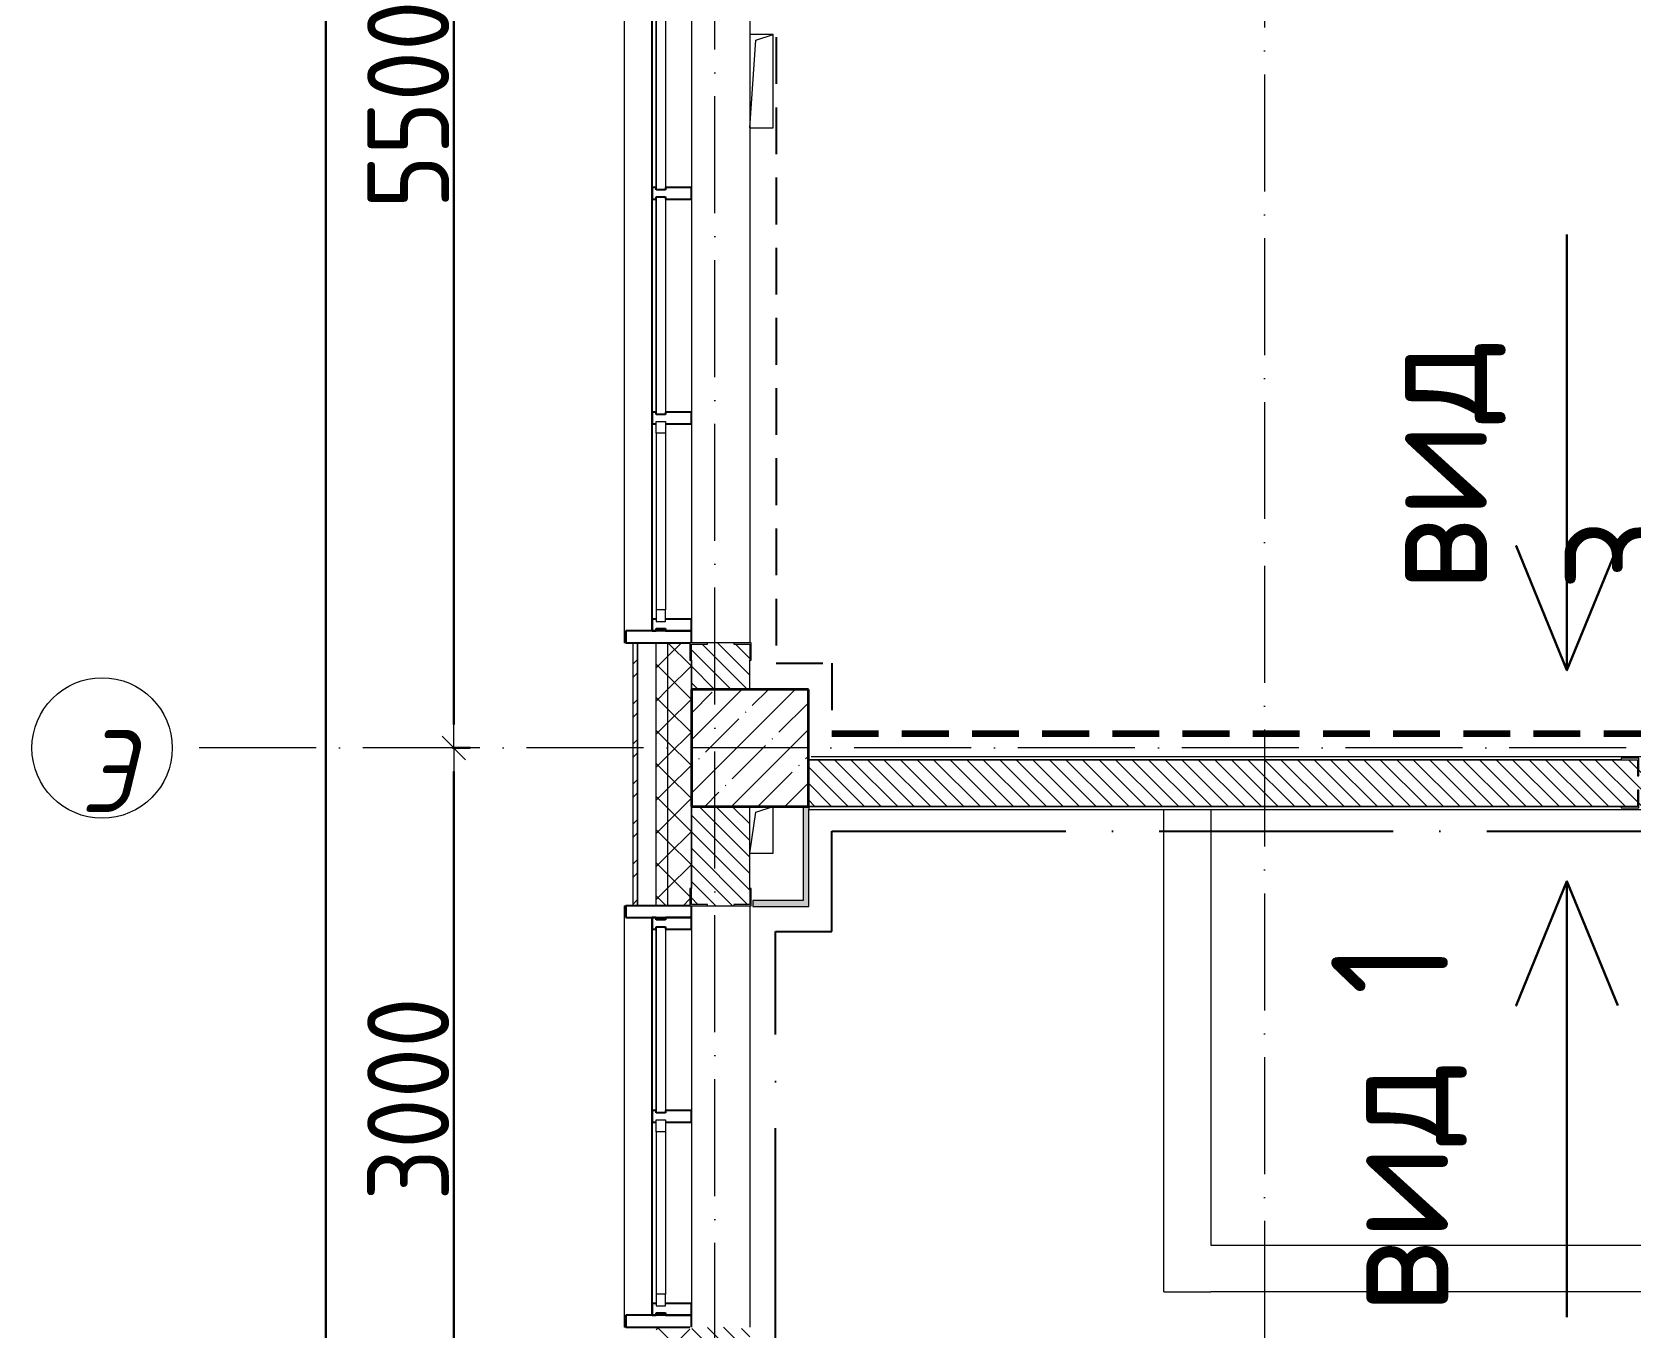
# Model space of a CAD drawing. Header units: millimetres. Extents: x -213536 to 1564669, y -45299 to 942238.
# Drawn here: x -213536 to -206705, y 221752 to 227288 of the extents above; entities that cross this region are included whole.
import ezdxf

# ---------------------------------------------------------------- set-up
doc = ezdxf.new("R2010")
doc.units = ezdxf.units.MM
for name, pattern in [('01 Штриховая _2 мм_', [300, 200, -100]), ('02 Штрихпунктирная _10 мм_', [1400, 1000, -200, 0, -200]), ('50_200_ШТРИХ_1Т_ш5_п1_п1_', [700, 500, -100, 0, -100]), ('Штрих короткий', [300, 150, -150]), ('Штриховая _2 мм - 1 мм_', [300, 200, -100])]:
    doc.linetypes.add(name, pattern=pattern)
for name, color, linetype, lineweight in [('0-1', 7, 'Continuous', 5), ('0-2', 7, 'Continuous', 9), ('Импосты витража', 7, 'Continuous', 9), ('Импосты витража-1', 7, 'Continuous', 25), ('Каркас_Импост', 7, 'Continuous', 13), ('Каркас_Импост-1', 7, 'Continuous', 9), ('Несущие колонны', 7, 'Continuous', 9), ('Несущие колонны-1', 7, 'Continuous', 35), ('Обобщенные модели', 7, 'Continuous', 9), ('Общие ребра', 7, 'Continuous', 9), ('Окна', 7, 'Continuous', 9), ('Оси', 7, 'Continuous', 9), ('Оси-1', 7, 'Continuous', 20), ('Оси-2', 7, '50_200_ШТРИХ_1Т_ш5_п1_п1_', 9), ('Основные линии', 7, 'Continuous', 30), ('Остекление-1', 7, 'Continuous', 9), ('Перемычка-1', 7, 'Штрих короткий', 9), ('Размеры', 7, 'Continuous', 15), ('Стены', 7, 'Continuous', 9), ('Стены-1', 7, 'Continuous', 13), ('Штриховка разреза-1', 7, 'Continuous', 9)]:
    doc.layers.add(name, color=color, linetype=linetype, lineweight=lineweight)
for name, color, linetype, lineweight, true_color in [('СТ-1_1', 7, 'Штриховая _2 мм - 1 мм_', 90, 0x888888), ('СТ-1_13', 7, '01 Штриховая _2 мм_', 90, 0xd5d3c7), ('СТ-2_1', 1, '02 Штрихпунктирная _10 мм_', 90, 0xff0000), ('Штриховка разреза-4', 1, 'Continuous', 9, 0xff0000)]:
    doc.layers.add(name, color=color, linetype=linetype, lineweight=lineweight, true_color=true_color)
doc.layers.get('0-2').off()
doc.styles.add('ISOCPEUR_I_1', font='isocpeui.ttf', dxfattribs={"width": 0.85, "height": 2.5})
doc.styles.add('СПДС', font='isocpeur.ttf', dxfattribs={"width": 0.9})
doc.dimstyles.new('Размера А3', dxfattribs={"dimtxt": 200, "dimasz": 100, "dimexe": 70, "dimexo": 100, "dimgap": 20, "dimtad": 1, "dimdec": 0, "dimrnd": 10, "dimzin": 0, "dimdsep": 46, "dimtxsty": 'СПДС', "dimblk": 'ARROWHEAD_6', "dimcen": 1, "dimclrd": 256, "dimclre": 256, "dimclrt": 256, "dimazin": 0, "dimtfac": 1, "dimtdec": 0, "dimtmove": 2, "dimatfit": 3, "dimfxl": 1, "dimtolj": 1, "dimtzin": 0, "dimarcsym": 0})
pattern_1 = [(135, (0, 0), (-35.35534, -35.35534), [])]
pattern_2 = [(45, (0, 0), (-70.71068, 70.71068), []), (135, (0, 0), (-70.71068, -70.71068), [])]

# ---------------------------------------------------------------- blocks, each defined once
blk = doc.blocks.new('BSC_Колонна _Прямоугольная - 500х500-V112-АИ2_02_План отделки стен 2-го этажа _Часть 2_')
at = {"layer": 'Несущие колонны'}
h = blk.add_hatch(dxfattribs=at)
h.set_pattern_fill('FP_111', color=256, style=0, pattern_type=2)
h.set_pattern_definition([(45, (-150, -40300), (-114.04925, 114.04925), []), (45, (-35.95, -40300), (-114.04925, 114.04925), [201.613, -40.323, 3.353, -36.97])])
h.paths.add_polyline_path([(-250, -250), (250, -250), (250, 250), (-250, 250), (-250, -73.4)], flags=0)
at = {"layer": 'Несущие колонны-1'}
for p, q in [((250, 250), (-250, 250)), ((-250, 250), (-250, -250)), ((250, -250), (250, 250)), ((-250, -250), (250, -250))]:
    blk.add_line(p, q, dxfattribs=at)
blk = doc.blocks.new('Проем_Дверь_Прямоугольный - 4800х2700h_оконные проемы-26053820-АИ2_02_План отделки стен 2-го этажа _Часть 2_')
at = {"layer": 'Перемычка-1'}
for p, q in [((2400, 125), (-2400, 125)), ((2400, -125), (-2400, -125))]:
    blk.add_line(p, q, dxfattribs=at)
blk = doc.blocks.new('PNS_Панель прямоугольная2 - Нр_Стекло - 40мм-26243474-АИ2_02_План отделки стен 2-го этажа _Часть 2_')
at = {"layer": 'Каркас_Импост'}
for p, q in [((-397.5, 0), (-397.5, 40)), ((-397.5, 40), (-347.5, 40)), ((-347.5, 40), (-347.5, 0)), ((397.5, 40), (347.5, 40)), ((347.5, 40), (347.5, 0)), ((397.5, 0), (397.5, 40)), ((-347.5, 0), (-397.5, 0)), ((347.5, 0), (397.5, 0))]:
    blk.add_line(p, q, dxfattribs=at)
at = {"layer": 'Каркас_Импост-1'}
for p, q in [((-347.5, 40), (347.5, 40)), ((-347.5, 0), (347.5, 0))]:
    blk.add_line(p, q, dxfattribs=at)
blk = doc.blocks.new('Прямоугольный импост - Импост структурный с накладкой - 150мм-25647633-АИ2_02_План отделки стен 2-го этажа _Часть 2_')
at = {"layer": 'Импосты витража-1'}
for p, q in [((-25, 0), (-25, 17)), ((-25, 17), (25, 17)), ((-15, 0), (-25, 0)), ((-15, -40), (-15, 0)), ((25, 17), (25, 0)), ((-25, -150), (-25, -40)), ((-25, -40), (-15, -40)), ((25, -40), (25, -150)), ((25, -150), (-25, -150))]:
    blk.add_line(p, q, dxfattribs=at)
blk = doc.blocks.new('Прямоугольный импост - Импост структурный с накладкой - 150мм-25647642-АИ2_02_План отделки стен 2-го этажа _Часть 2_')
at = {"layer": 'Импосты витража'}
for p, q in [((42475, -100), (43250, -100)), ((42475, -267), (43250, -267))]:
    blk.add_line(p, q, dxfattribs=at)
blk = doc.blocks.new('Прямоугольный импост - Импост структурный с накладкой - 150мм-V150-АИ2_02_План отделки стен 2-го этажа _Часть 2_')
at = {"layer": 'Импосты витража-1'}
for p, q in [((-25, 0), (-25, 17)), ((-25, 17), (25, 17)), ((25, 0), (15, 0)), ((15, 0), (15, -40)), ((25, 17), (25, 0)), ((-25, -150), (-25, -40)), ((15, -40), (25, -40)), ((25, -40), (25, -150)), ((25, -150), (-25, -150))]:
    blk.add_line(p, q, dxfattribs=at)
blk = doc.blocks.new('PNS_Панель прямоугольная1 - Нр_Стекло - 40мм-25259299-АИ2_02_План отделки стен 2-го этажа _Часть 2_')
at = {"layer": 'Остекление-1'}
for p, q in [((-387.5, 40), (387.5, 40)), ((-397.5, 0), (397.5, 0)), ((387.5, 0), (-387.5, 0))]:
    blk.add_line(p, q, dxfattribs=at)
blk = doc.blocks.new('Прямоугольный импост - Импост структурный с накладкой - 150мм-25647644-АИ2_02_План отделки стен 2-го этажа _Часть 2_')
at = {"layer": 'Импосты витража-1'}
for p, q in [((-25, 0), (-25, 17)), ((-25, 17), (25, 17)), ((-15, 0), (-25, 0)), ((-15, -40), (-15, 0)), ((25, 0), (15, 0)), ((15, 0), (15, -40)), ((25, 17), (25, 0)), ((-25, -150), (-25, -40)), ((-25, -40), (-15, -40)), ((15, -40), (25, -40)), ((25, -40), (25, -150)), ((25, -150), (-25, -150))]:
    blk.add_line(p, q, dxfattribs=at)
blk = doc.blocks.new('Прямоугольный импост - Откос НВФ_50х280 мм-25993834-АИ2_02_План отделки стен 2-го этажа _Часть 2_')
at = {"layer": 'Импосты витража-1'}
for p, q in [((-50, 130), (0, 130)), ((-50, -150), (-50, 130)), ((0, 130), (0, -144)), ((0, -150), (-50, -150))]:
    blk.add_line(p, q, dxfattribs=at)
blk = doc.blocks.new('Прямоугольный импост - Откос НВФ_50х280 мм-25993838-АИ2_02_План отделки стен 2-го этажа _Часть 2_')
at = {"layer": 'Импосты витража-1'}
for p, q in [((0, 130), (-50, 130)), ((-50, 130), (-50, -150)), ((0, -144), (0, 130)), ((-50, -150), (0, -150))]:
    blk.add_line(p, q, dxfattribs=at)
blk = doc.blocks.new('Проем_Дверь_Прямоугольный - 1800х2700h_оконные проемы-25805030-АИ2_02_План отделки стен 2-го этажа _Часть 2_')
at = {"layer": 'Перемычка-1'}
for p, q in [((900, 125), (-900, 125)), ((900, -125), (-900, -125))]:
    blk.add_line(p, q, dxfattribs=at)
blk = doc.blocks.new('Фахверк_СКБ_Уголок - 250_2700-27497298-АИ2_02_План отделки стен 2-го этажа _Часть 2_')
at = {"layer": 'Обобщенные модели'}
for p, q in [((200, 181), (125, 181)), ((125, 181), (125, 106)), ((131, 106), (131, 175)), ((131, 175), (200, 175)), ((200, 175), (200, 181)), ((125, 106), (131, 106)), ((131, -6), (125, -6)), ((125, -6), (125, -81)), ((131, -75), (131, -6)), ((125, -81), (200, -81)), ((200, -75), (131, -75)), ((200, -81), (200, -75))]:
    blk.add_line(p, q, dxfattribs=at)
blk = doc.blocks.new('PNS_Панель прямоугольная1 - Нр_Стекло - 40мм-25328009-АИ2_02_План отделки стен 2-го этажа _Часть 2_')
at = {"layer": 'Остекление-1'}
for p, q in [((-455, 40), (455, 40)), ((-465, 0), (465, 0)), ((455, 0), (-455, 0))]:
    blk.add_line(p, q, dxfattribs=at)
blk = doc.blocks.new('PNS_Панель прямоугольная2 - Нр_Стекло - 40мм-28855703-АИ2_02_План отделки стен 2-го этажа _Часть 2_')
at = {"layer": 'Каркас_Импост'}
for p, q in [((-427.5, 0), (-427.5, 40)), ((-427.5, 40), (-377.5, 40)), ((-377.5, 40), (-377.5, 0)), ((427.5, 40), (377.5, 40)), ((377.5, 40), (377.5, 0)), ((427.5, 0), (427.5, 40)), ((-377.5, 0), (-427.5, 0)), ((377.5, 0), (427.5, 0))]:
    blk.add_line(p, q, dxfattribs=at)
at = {"layer": 'Каркас_Импост-1'}
for p, q in [((-377.5, 40), (377.5, 40)), ((-377.5, 0), (377.5, 0))]:
    blk.add_line(p, q, dxfattribs=at)
blk = doc.blocks.new('Прямоугольный импост - Импост структурный с накладкой - 150мм-28072245-АИ2_02_План отделки стен 2-го этажа _Часть 2_')
at = {"layer": 'Импосты витража'}
for p, q in [((57535, -100), (58445, -100)), ((57535, -267), (58445, -267))]:
    blk.add_line(p, q, dxfattribs=at)
blk = doc.blocks.new('Прямоугольный импост - Импост структурный с накладкой - 150мм-28072255-АИ2_02_План отделки стен 2-го этажа _Часть 2_')
at = {"layer": 'Импосты витража'}
for p, q in [((56650, -100), (57485, -100)), ((56650, -267), (57485, -267))]:
    blk.add_line(p, q, dxfattribs=at)
blk = doc.blocks.new('Прямоугольный импост - Импост структурный с накладкой - 150мм-28072285-АИ2_02_План отделки стен 2-го этажа _Часть 2_')
at = {"layer": 'Импосты витража-1'}
for p, q in [((-25, 0), (-25, 17)), ((-25, 17), (25, 17)), ((-15, 0), (-25, 0)), ((-15, -40), (-15, 0)), ((25, 0), (15, 0)), ((15, 0), (15, -40)), ((25, 17), (25, 0)), ((-25, -150), (-25, -40)), ((-25, -40), (-15, -40)), ((15, -40), (25, -40)), ((25, -40), (25, -150)), ((25, -150), (-25, -150))]:
    blk.add_line(p, q, dxfattribs=at)
blk = doc.blocks.new('Прямоугольный импост - Импост структурный с накладкой - 150мм-V179-АИ2_02_План отделки стен 2-го этажа _Часть 2_')
at = {"layer": 'Импосты витража-1'}
for p, q in [((-25, 0), (-25, 17)), ((-25, 17), (25, 17)), ((-15, 0), (-25, 0)), ((-15, -40), (-15, 0)), ((25, 17), (25, 0)), ((-25, -150), (-25, -40)), ((-25, -40), (-15, -40)), ((25, -40), (25, -150)), ((25, -150), (-25, -150))]:
    blk.add_line(p, q, dxfattribs=at)
blk = doc.blocks.new('Прямоугольный импост - Импост структурный с накладкой - 150мм-V180-АИ2_02_План отделки стен 2-го этажа _Часть 2_')
at = {"layer": 'Импосты витража-1'}
for p, q in [((-25, 0), (-25, 17)), ((-25, 17), (25, 17)), ((25, 0), (15, 0)), ((15, 0), (15, -40)), ((25, 17), (25, 0)), ((-25, -150), (-25, -40)), ((15, -40), (25, -40)), ((25, -40), (25, -150)), ((25, -150), (-25, -150))]:
    blk.add_line(p, q, dxfattribs=at)
blk = doc.blocks.new('Фахверк_СКБ_Уголок - 200_3550-28267367-АИ2_02_План отделки стен 2-го этажа _Часть 2_')
at = {"layer": 'Обобщенные модели'}
for p, q in [((200, 156), (125, 156)), ((125, 156), (125, 81)), ((131, 81), (131, 150)), ((131, 150), (200, 150)), ((200, 150), (200, 156)), ((125, 81), (131, 81)), ((131, 19), (125, 19)), ((125, 19), (125, -56)), ((131, -50), (131, 19)), ((125, -56), (200, -56)), ((200, -50), (131, -50)), ((200, -56), (200, -50))]:
    blk.add_line(p, q, dxfattribs=at)
blk = doc.blocks.new('AR_Отверстие прямоугольное _в плите_ - AR_Отверстие прямоугольное _в плите_-30510733-АИ2_02_План отделки стен 2-го этажа _Часть 2_')
at = {"layer": 'Обобщенные модели'}
for p, q in [((-50, -100), (-25, 75)), ((-25, 75), (50, 100)), ((50, -100), (50, 100)), ((-50, -100), (50, -100))]:
    blk.add_line(p, q, dxfattribs=at)
blk = doc.blocks.new('AR_Отверстие прямоугольное _в плите_ - AR_Отверстие прямоугольное _в плите_-V215-АИ2_02_План отделки стен 2-го этажа _Часть 2_')
at = {"layer": 'Обобщенные модели'}
for p, q in [((50, 200), (-50, 200)), ((-50, -200), (-25, 175)), ((-25, 175), (50, 200)), ((50, -200), (50, 200)), ((-50, -200), (50, -200))]:
    blk.add_line(p, q, dxfattribs=at)
blk = doc.blocks.new('Отлив_СКБ - Отлив витража_120_НВФ-31886035-АИ2_02_План отделки стен 2-го этажа _Часть 2_')
at = {"layer": 'Окна'}
for p, q in [((0, 113), (0, 120)), ((4800, 120), (0, 120)), ((4800, 120), (4800, 113)), ((50, 2), (4750, 2))]:
    blk.add_line(p, q, dxfattribs=at)
blk = doc.blocks.new('Отлив_СКБ - Отлив витража_120_НВФ-31885689-АИ2_02_План отделки стен 2-го этажа _Часть 2_')
at = {"layer": 'Окна'}
for p, q in [((0, 113), (0, 120)), ((1800, 120), (0, 120)), ((1800, 120), (1800, 113)), ((50, 2), (1750, 2))]:
    blk.add_line(p, q, dxfattribs=at)
blk = doc.blocks.new('0125-Р-ОО-Ш2-АР-о_23_10_2024_rvt-1-АИ2_02_План отделки стен 2-го этажа _Часть 2_')
at = {"layer": 'Штриховка разреза-1'}
h = blk.add_hatch(dxfattribs=at)
h.set_pattern_fill('FP_80', color=256, style=0, pattern_type=2)
h.set_pattern_definition([(45, (0, 0), (-85.5366, 85.5366), []), (45, (57.02, 0), (-85.5366, 85.5366), [])])
h.paths.add_polyline_path([(-330, 33880), (-330, 34900), (-350, 34900), (-350, 33880)], flags=0)
h.paths.add_polyline_path([(-330, 36700), (-330, 37825), (-350, 37825), (-350, 36700)], flags=0)
h.paths.add_polyline_path([(-330, 39625), (-330, 40750), (-350, 40750), (-350, 39625)], flags=0)
h.paths.add_polyline_path([(-330, 45550), (-330, 46750), (-350, 46750), (-350, 45550)], flags=0)
h.paths.add_polyline_path([(-350, 48550), (-330, 48550), (-330, 49800), (-350, 49800), (-350, 49467)], flags=0)
h = blk.add_hatch(dxfattribs=at)
h.set_pattern_fill('FP_81', color=256, style=0, pattern_type=2)
h.set_pattern_definition(pattern_2)
h.paths.add_polyline_path([(-200, 34050), (-200, 34900), (-250, 34900), (-250, 34050)], flags=0)
h.paths.add_polyline_path([(-200, 36700), (-200, 37825), (-250, 37825), (-250, 36700)], flags=0)
h.paths.add_polyline_path([(-200, 39625), (-200, 40750), (-250, 40750), (-250, 39625)], flags=0)
h.paths.add_polyline_path([(-200, 45550), (-200, 46750), (-250, 46750), (-250, 45550)], flags=0)
h.paths.add_polyline_path([(-200, 48550), (-200, 49700), (-250, 49700), (-250, 48550)], flags=0)
h = blk.add_hatch(dxfattribs=at)
h.set_pattern_fill('FP_81', color=256, style=0, pattern_type=2)
h.set_pattern_definition(pattern_2)
h.paths.add_polyline_path([(-100, 34050), (-100, 34825), (-106, 34825), (-106, 34900), (-200, 34900), (-200, 34050)], flags=0)
h.paths.add_polyline_path([(-106, 36700), (-106, 36775), (-100, 36775), (-100, 37750), (-106, 37750), (-106, 37825), (-200, 37825), (-200, 36700)], flags=0)
h.paths.add_polyline_path([(-200, 39625), (-106, 39625), (-106, 39700), (-100, 39700), (-100, 40675), (-106, 40675), (-106, 40750), (-200, 40750), (-200, 39631)], flags=0)
h.paths.add_polyline_path([(-100, 45550), (-100, 46675), (-106, 46675), (-106, 46750), (-200, 46750), (-200, 45550)], flags=0)
h.paths.add_polyline_path([(-106, 48550), (-106, 48625), (-100, 48625), (-100, 49650), (-200, 49650), (-200, 48550)], flags=0)
h = blk.add_hatch(dxfattribs=at)
h.set_pattern_fill('FP_2', color=256, style=0, pattern_type=2)
h.set_pattern_definition(pattern_1)
h.paths.add_polyline_path([(149.3, 40550), (150, 40550), (149.3, 40744), (81, 40744), (81, 40750), (-31, 40750), (-31, 40744), (-100, 40744), (-100, 40550)], flags=0)
h = blk.add_hatch(dxfattribs=at)
h.set_pattern_fill('FP_2', color=256, style=0, pattern_type=2)
h.set_pattern_definition(pattern_1)
h.paths.add_polyline_path([(7450, 40050), (7450, 40250), (3950, 40250), (3950, 40181), (3944, 40181), (3944, 40250), (400, 40250), (400, 40050), (3944, 40050), (3944, 40119), (3950, 40119), (3950, 40050), (5275.2, 40050)], flags=0)
h = blk.add_hatch(dxfattribs=at)
h.set_pattern_fill('FP_2', color=256, style=0, pattern_type=2)
h.set_pattern_definition(pattern_1)
h.paths.add_polyline_path([(150, 37550), (150, 37819), (81, 37819), (81, 37825), (-31, 37825), (-31, 37819), (-100, 37819), (-100, 37550)], flags=0)
h.paths.add_polyline_path([(-31, 39625), (81, 39625), (81, 39631), (150, 39631), (149.3, 40050), (-100, 40050), (-100, 39631), (-31, 39631)], flags=0)
at = {"layer": 'Общие ребра'}
for p, q in [((-330, 40750), (-330, 39625)), ((-330, 39625), (-330, 40750)), ((-250, 39625), (-250, 40750)), ((-200, 39625), (-200, 40750)), ((-100, 40675), (-100, 40550)), ((-100, 40550), (-100, 40675)), ((-100, 40050), (-100, 39700)), ((-100, 39700), (-100, 40050))]:
    blk.add_line(p, q, dxfattribs=at)
at = {"layer": 'Стены'}
for p, q in [((150, 45550), (150, 40750)), ((1920, 37975), (1920, 40037.7)), ((2120, 40037.7), (2120, 38175)), ((150, 39625), (150, 37825)), ((2120, 38175), (7200, 38175)), ((1920, 37975), (2120, 37975)), ((7200, 37975), (2120, 37975))]:
    blk.add_line(p, q, dxfattribs=at)
at = {"layer": 'Стены-1'}
for p, q in [((-350, 40750), (-350, 39625)), ((-330, 40750), (-350, 40750)), ((-106, 40750), (-330, 40750)), ((81, 40750), (-31, 40750)), ((150, 40550), (150, 40675)), ((3875, 40250), (400, 40250)), ((150, 39700), (150, 40050)), ((400, 40050), (3875, 40050)), ((-350, 39625), (-330, 39625)), ((-330, 39625), (-106, 39625)), ((-31, 39625), (81, 39625))]:
    blk.add_line(p, q, dxfattribs=at)
at = {"layer": '0-2'}
for name, p, rotation in [('Отлив_СКБ - Отлив витража_120_НВФ-31886035-АИ2_02_План отделки стен 2-го этажа _Часть 2_', (-267, 40750), 90), ('Проем_Дверь_Прямоугольный - 4800х2700h_оконные проемы-26053820-АИ2_02_План отделки стен 2-го этажа _Часть 2_', (25, 43150), 89.99999999999991), ('Прямоугольный импост - Импост структурный с накладкой - 150мм-28072245-АИ2_02_План отделки стен 2-го этажа _Часть 2_', (0, 101140), 270.0000000000001), ('PNS_Панель прямоугольная1 - Нр_Стекло - 40мм-25328009-АИ2_02_План отделки стен 2-го этажа _Часть 2_', (-250, 43150), 269.9999999999987), ('Прямоугольный импост - Импост структурный с накладкой - 150мм-28072245-АИ2_02_План отделки стен 2-го этажа _Часть 2_', (0, 100180), 270.0000000000001), ('PNS_Панель прямоугольная1 - Нр_Стекло - 40мм-25328009-АИ2_02_План отделки стен 2-го этажа _Часть 2_', (-250, 42190), 269.9999999999987), ('Прямоугольный импост - Импост структурный с накладкой - 150мм-28072255-АИ2_02_План отделки стен 2-го этажа _Часть 2_', (0, 98335), 270.0000000000001), ('PNS_Панель прямоугольная2 - Нр_Стекло - 40мм-28855703-АИ2_02_План отделки стен 2-го этажа _Часть 2_', (-250, 41267.5), 269.9999999999987), ('Фахверк_СКБ_Уголок - 250_2700-27497298-АИ2_02_План отделки стен 2-го этажа _Часть 2_', (-25, 40875), 269.9999999999999), ('Фахверк_СКБ_Уголок - 200_3550-28267367-АИ2_02_План отделки стен 2-го этажа _Часть 2_', (4075, 40200), 180), ('Фахверк_СКБ_Уголок - 250_2700-27497298-АИ2_02_План отделки стен 2-го этажа _Часть 2_', (75, 39500), 89.99999999999991), ('Отлив_СКБ - Отлив витража_120_НВФ-31885689-АИ2_02_План отделки стен 2-го этажа _Часть 2_', (-267, 37825), 90), ('Прямоугольный импост - Откос НВФ_50х280 мм-25993838-АИ2_02_План отделки стен 2-го этажа _Часть 2_', (-250, 39625), 89.99999999999773), ('Проем_Дверь_Прямоугольный - 1800х2700h_оконные проемы-25805030-АИ2_02_План отделки стен 2-го этажа _Часть 2_', (25, 38725), 89.99999999999991), ('Прямоугольный импост - Импост структурный с накладкой - 150мм-25647642-АИ2_02_План отделки стен 2-го этажа _Часть 2_', (0, 82000), 270.0000000000001), ('PNS_Панель прямоугольная1 - Нр_Стекло - 40мм-25259299-АИ2_02_План отделки стен 2-го этажа _Часть 2_', (-250, 39137.5), 269.9999999999977), ('Прямоугольный импост - Импост структурный с накладкой - 150мм-25647642-АИ2_02_План отделки стен 2-го этажа _Часть 2_', (0, 81175), 270.0000000000001), ('PNS_Панель прямоугольная2 - Нр_Стекло - 40мм-26243474-АИ2_02_План отделки стен 2-го этажа _Часть 2_', (-250, 38312.5), 269.9999999999977)]:
    blk.add_blockref(name, p, dxfattribs=dict(at, rotation=rotation))
for name, p in [('AR_Отверстие прямоугольное _в плите_ - AR_Отверстие прямоугольное _в плите_-V215-АИ2_02_План отделки стен 2-го этажа _Часть 2_', (200, 43150)), ('BSC_Колонна _Прямоугольная - 500х500-V112-АИ2_02_План отделки стен 2-го этажа _Часть 2_', (150, 40300)), ('AR_Отверстие прямоугольное _в плите_ - AR_Отверстие прямоугольное _в плите_-30510733-АИ2_02_План отделки стен 2-го этажа _Часть 2_', (200, 39950))]:
    blk.add_blockref(name, p, dxfattribs=at)
at = {"layer": '0-2', "extrusion": (0, 0, -1)}
for name, p, rotation in [('Прямоугольный импост - Импост структурный с накладкой - 150мм-28072285-АИ2_02_План отделки стен 2-го этажа _Часть 2_', (250, 42670), 270.0000000000013), ('Прямоугольный импост - Импост структурный с накладкой - 150мм-V179-АИ2_02_План отделки стен 2-го этажа _Часть 2_', (250, 41710), 270.0000000000013), ('Прямоугольный импост - Откос НВФ_50х280 мм-25993834-АИ2_02_План отделки стен 2-го этажа _Часть 2_', (250, 40750), 270.0000000000013), ('Прямоугольный импост - Импост структурный с накладкой - 150мм-V180-АИ2_02_План отделки стен 2-го этажа _Часть 2_', (250, 40825), 270.0000000000013), ('Прямоугольный импост - Импост структурный с накладкой - 150мм-25647644-АИ2_02_План отделки стен 2-го этажа _Часть 2_', (250, 39550), 270.0000000000023), ('Прямоугольный импост - Импост структурный с накладкой - 150мм-25647633-АИ2_02_План отделки стен 2-го этажа _Часть 2_', (250, 38725), 270.0000000000023), ('Прямоугольный импост - Импост структурный с накладкой - 150мм-V150-АИ2_02_План отделки стен 2-го этажа _Часть 2_', (250, 37900), 270.0000000000023), ('Прямоугольный импост - Откос НВФ_50х280 мм-25993834-АИ2_02_План отделки стен 2-го этажа _Часть 2_', (250, 37825), 270.0000000000023)]:
    blk.add_blockref(name, p, dxfattribs=dict(at, rotation=rotation))
blk = doc.blocks.new('Ось сетки - Круг_Ø6_00__ISO-2_5_0_9K_-16731441-АИ2_02_План отделки стен 2-го этажа _Часть 2_')
at = {"layer": 'Оси-1'}
blk.add_circle((0, 0), 3, dxfattribs=at)
blk = doc.blocks.new('ARROWHEAD_6')
at = {"color": 0, "linetype": 'Continuous'}
for p, q in [((0, 0), (-1, 0)), ((-0.5, -0.5), (0.5, 0.5))]:
    blk.add_line(p, q, dxfattribs=at)
blk = doc.blocks.new('*D2998')
at = {"layer": 'Defpoints', "color": 0, "transparency": 16777216}
for p in [(205024, 253115.2), (205130, 253115.2), (205024, 250115.2)]:
    blk.add_point(p, dxfattribs=at)
at = {"layer": 'Размеры', "lineweight": -2, "transparency": 16777216}
for p, q in [((205124, 253115.2), (205200, 253115.2)), ((205130, 250215.2), (205130, 253015.2)), ((205124, 250115.2), (205200, 250115.2))]:
    blk.add_line(p, q, dxfattribs=at)
at = {"layer": 'Размеры', "lineweight": -2, "transparency": 16777216, "xscale": 100, "yscale": 100, "zscale": 100}
for p, rotation in [((205130, 253115.2), 90), ((205130, 250115.2), 270)]:
    blk.add_blockref('ARROWHEAD_6', p, dxfattribs=dict(at, rotation=rotation))
at = {"layer": 'Размеры', "lineweight": 25, "transparency": 16777216, "insert": (204935, 251615.2), "char_height": 350, "width": 2.488, "attachment_point": 5, "rotation": 90, "style": 'СПДС'}
blk.add_mtext('\\A1;3000', dxfattribs=at)
blk = doc.blocks.new('*D2999')
at = {"layer": 'Defpoints', "color": 0, "transparency": 16777216}
for p in [(205024, 258615.2), (205130, 258615.2), (205024, 253115.2)]:
    blk.add_point(p, dxfattribs=at)
at = {"layer": 'Размеры', "lineweight": -2, "transparency": 16777216}
for p, q in [((205124, 258615.2), (205200, 258615.2)), ((205130, 253215.2), (205130, 258515.2)), ((205124, 253115.2), (205200, 253115.2))]:
    blk.add_line(p, q, dxfattribs=at)
at = {"layer": 'Размеры', "lineweight": -2, "transparency": 16777216, "xscale": 100, "yscale": 100, "zscale": 100}
for p, rotation in [((205130, 258615.2), 90), ((205130, 253115.2), 270)]:
    blk.add_blockref('ARROWHEAD_6', p, dxfattribs=dict(at, rotation=rotation))
at = {"layer": 'Размеры', "lineweight": 25, "transparency": 16777216, "insert": (204935, 255865.2), "char_height": 350, "width": 2.488, "attachment_point": 5, "rotation": 90, "style": 'СПДС'}
blk.add_mtext('\\A1;5500', dxfattribs=at)
blk = doc.blocks.new('*D3001')
at = {"layer": 'Defpoints', "color": 0, "transparency": 16777216}
for p in [(204477.6, 262265.2), (204583.6, 262265.2), (204477.6, 212815.2)]:
    blk.add_point(p, dxfattribs=at)
at = {"layer": 'Размеры', "lineweight": -2, "transparency": 16777216}
for p, q in [((204577.6, 262265.2), (204653.6, 262265.2)), ((204583.6, 212915.2), (204583.6, 262165.2)), ((204577.6, 212815.2), (204653.6, 212815.2))]:
    blk.add_line(p, q, dxfattribs=at)
at = {"layer": 'Размеры', "lineweight": -2, "transparency": 16777216, "xscale": 100, "yscale": 100, "zscale": 100}
for p, rotation in [((204583.6, 262265.2), 90), ((204583.6, 212815.2), 270)]:
    blk.add_blockref('ARROWHEAD_6', p, dxfattribs=dict(at, rotation=rotation))
at = {"layer": 'Размеры', "lineweight": 25, "transparency": 16777216, "insert": (204388.6, 237540.2), "char_height": 350, "width": 3.261, "attachment_point": 5, "rotation": 90, "style": 'СПДС'}
blk.add_mtext('\\A1;49450', dxfattribs=at)
blk = doc.blocks.new('Оси1')
at = {"layer": 'Оси-2'}
for p, q in [((206245.6, 210594.5), (206245.6, 264395.4)), ((208595.6, 264395.4), (208595.6, 210594.5)), ((234645.6, 253115.2), (203926.8, 253115.2))]:
    blk.add_line(p, q, dxfattribs=at)
at = {"layer": 'Оси-1', "xscale": 99.99999999999993, "yscale": 99.99999999999993, "zscale": 99.99999999999993, "rotation": 89.99999999999982}
blk.add_blockref('Ось сетки - Круг_Ø6_00__ISO-2_5_0_9K_-16731441-АИ2_02_План отделки стен 2-го этажа _Часть 2_', (203626.8, 253115.2), dxfattribs=at)
at = {"layer": 'Оси', "insert": (203534, 253191.3), "char_height": 350, "width": 223.671, "attachment_point": 1, "style": 'ISOCPEUR_I_1'}
blk.add_mtext('\\fISOCPEUR|b0|i1|c204|p34|;\\W.9;Э', dxfattribs=at)
at = {"layer": 'Размеры', "lineweight": 25}
for base, p1, p2, picture, middle in [((204583.6, 262265.2), (204477.6, 212815.2), (204477.6, 262265.2), '*D3001', (204388.6, 237540.2)), ((205130, 258615.2), (205024, 253115.2), (205024, 258615.2), '*D2999', (204935, 255865.2)), ((205130, 253115.2), (205024, 250115.2), (205024, 253115.2), '*D2998', (204935, 251615.2))]:
    dim = blk.add_linear_dim(base=base, p1=p1, p2=p2, angle=90, dimstyle='Размера А3', override={"dimtxt": 350}, dxfattribs=at)
    dim.commit()
    dim.dimension.update_dxf_attribs({"geometry": picture, "text_midpoint": middle})

msp = doc.modelspace()

# ---------------------------------------------------------------- hatches: boundary and pattern name
at = {"layer": 'Штриховка разреза-4'}
for points in [[(-210239.5, 223549.8), (-210214.5, 223549.8), (-210214.5, 223976.9), (-210239.5, 223976.9), (-210239.5, 223574.8)], [(-210239.5, 223549.8), (-210239.5, 223574.8), (-210455, 223574.8), (-210455, 223549.8)]]:
    msp.add_hatch(color=256, dxfattribs=at).paths.add_polyline_path(points, flags=0)

# ---------------------------------------------------------------- linework, layer by layer
at = {"color": 1, "lineweight": 30}
for points in [[(-206974.2, 226422.6), (-206974.2, 224559.5), (-207191.2, 225091.2), (-206974.2, 224559.5), (-206757.2, 225091.2)], [(-206974.2, 221794.5), (-206974.2, 223657.6), (-207191.2, 223125.9), (-206974.2, 223657.6), (-206757.2, 223125.9)]]:
    msp.add_lwpolyline(points, dxfattribs=at)
at = {"layer": 'Общие ребра'}
for p, q in [((-210214.5, 223976.9), (-210214.5, 223964.9)), ((-210455, 223574.8), (-210455, 223552.3))]:
    msp.add_line(p, q, dxfattribs=at)
at = {"layer": 'СТ-1_1', "lineweight": 25}
for p, q in [((-210355, 229365.3), (-210355, 224589.3)), ((-210355, 224589.3), (-210117, 224589.3)), ((-210117, 224589.3), (-210117, 224289.3))]:
    msp.add_line(p, q, dxfattribs=at)
at = {"layer": 'СТ-1_13'}
msp.add_line((-210117, 224289.3), (-203529, 224289.3), dxfattribs=at)
at = {"layer": 'СТ-2_1', "lineweight": 25}
for p, q in [((-210117, 223872.3), (-203529, 223872.3)), ((-210117, 223442.3), (-210117, 223872.3)), ((-210357, 221602.3), (-210357, 223442.3)), ((-210357, 223442.3), (-210117, 223442.3))]:
    msp.add_line(p, q, dxfattribs=at)
at = {"layer": 'Стены-1'}
for p, q in [((-210217, 224177.3), (-206742, 224177.3)), ((-203429, 224189.3), (-210205, 224189.3)), ((-210239.5, 223976.9), (-210239.5, 223574.8)), ((-206742, 223976.9), (-210239.5, 223976.9)), ((-210214.5, 223549.8), (-210214.5, 223964.9)), ((-210214.5, 223964.9), (-203429, 223964.9)), ((-210239.5, 223574.8), (-210455, 223574.8)), ((-210455, 223552.3), (-210455, 223549.8)), ((-210455, 223549.8), (-210214.5, 223549.8))]:
    msp.add_line(p, q, dxfattribs=at)

# ---------------------------------------------------------------- block references
at = {"color": 2, "lineweight": 30}
msp.add_blockref('Оси1', (-416862.6, -28888), dxfattribs=at)
at = {"layer": '0-1'}
msp.add_blockref('0125-Р-ОО-Ш2-АР-о_23_10_2024_rvt-1-АИ2_02_План отделки стен 2-го этажа _Часть 2_', (-210617, 183927.3), dxfattribs=at)

# ---------------------------------------------------------------- texts
at = {"layer": 'Основные линии', "char_height": 500, "attachment_point": 1, "rotation": 90, "style": 'СПДС'}
for s, insert in [('вид 3', (-207815.7, 224896.1)), ('вид 1', (-207981.7, 221809))]:
    msp.add_mtext_dynamic_manual_height_columns(s, width=1580.432, gutter_width=1678.4, heights=[0], dxfattribs=dict(at, insert=insert))

doc.saveas('drawing.dxf')
